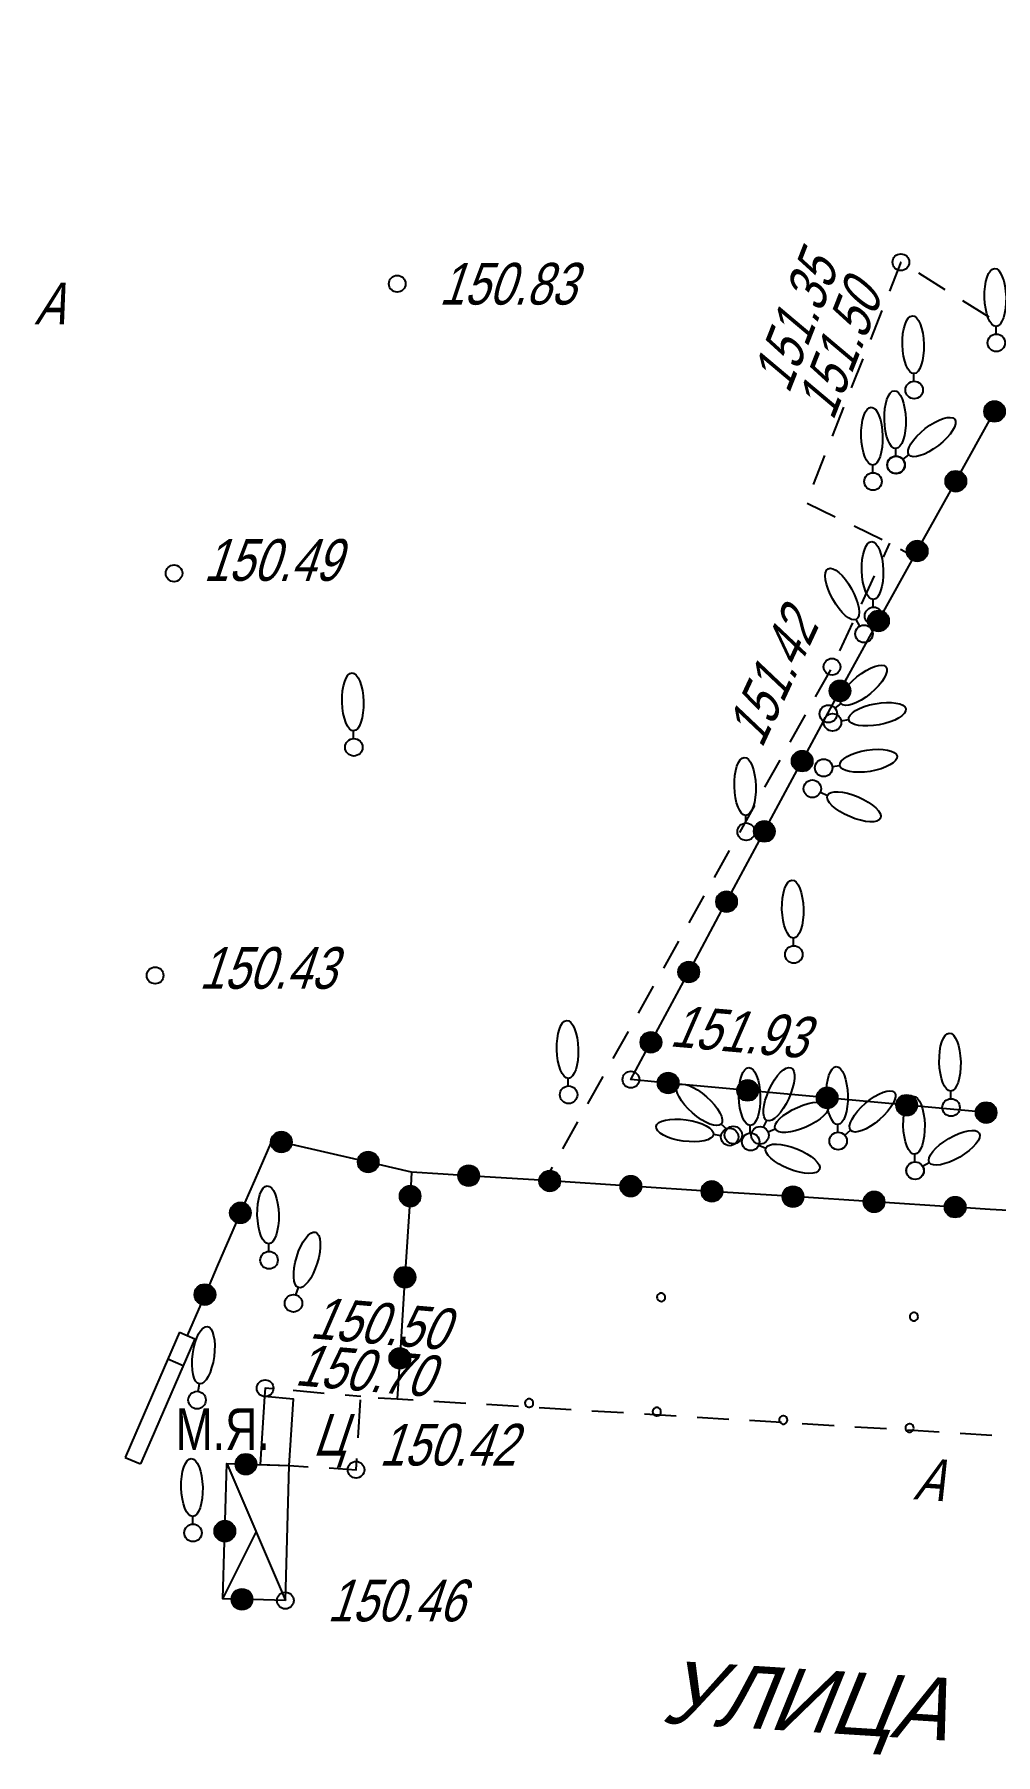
# Model space of a CAD drawing. Header units: metres. Extents: x 4400 to 4556, y 11262 to 11402.
# Drawn here: x 4425.87 to 4448.93, y 11265.25 to 11306.5 of the extents above; entities that cross this region are included whole.
import ezdxf
from ezdxf.enums import TextEntityAlignment as Align

# ---------------------------------------------------------------- set-up
doc = ezdxf.new("R2010")
doc.units = ezdxf.units.M
doc.header["$MEASUREMENT"] = 0
for name, color, linetype, lineweight in [('Внутреннее заполнение', 7, 'Continuous', 25), ('Выгребные ямы', 7, 'Continuous', 25), ('Горизонтали', 7, 'Continuous', 25), ('Граница улицы', 7, 'Continuous', 25), ('Здания', 7, 'Continuous', 25), ('Навесы', 7, 'Continuous', 25), ('Ограды', 7, 'Continuous', 25), ('Отдельно стоящее дерево', 7, 'Continuous', 25)]:
    doc.layers.add(name, color=color, linetype=linetype, lineweight=lineweight)
doc.styles.add('Style-RUSSIAN_1251', font='RUSSIAN_1251.shx')
doc.styles.add('Style-RUSSIAN_1251 I 0.32289', font='RUSSIAN_1251.shx', dxfattribs={"oblique": 18.5})

# ---------------------------------------------------------------- blocks, each defined once
blk = doc.blocks.new('PIKET_200')
at = {"layer": 'Горизонтали', "color": 7, "linetype": 'Continuous', "lineweight": 25}
blk.add_arc((0, 0), 0.2, 0, 360, dxfattribs=at)
blk = doc.blocks.new('PIKET_201')
at = {"layer": 'Горизонтали', "color": 7, "linetype": 'Continuous', "lineweight": 25}
blk.add_arc((0, 0), 0.2, 0, 360, dxfattribs=at)
blk = doc.blocks.new('DEREVO_63')
at = {"layer": 'Отдельно стоящее дерево', "color": 7, "linetype": 'Continuous', "lineweight": 25, "flags": 128}
blk.add_lwpolyline([(-0.007, 0.21), (-0.007, 0.393)], dxfattribs=at)
at = {"layer": 'Отдельно стоящее дерево', "color": 7, "linetype": 'Continuous', "lineweight": 25}
blk.add_arc((0, 0), 0.21, 0, 359.99999, dxfattribs=at)
blk.add_ellipse((-0.0255, 1.088), major_axis=(-0.0185, 0.695), ratio=0.3698286, dxfattribs=at)
blk = doc.blocks.new('PIKET_203')
at = {"layer": 'Горизонтали', "color": 7, "linetype": 'Continuous', "lineweight": 25}
blk.add_arc((0, 0), 0.2, 0, 360, dxfattribs=at)
blk = doc.blocks.new('PIKET_205')
at = {"layer": 'Горизонтали', "color": 7, "linetype": 'Continuous', "lineweight": 25}
blk.add_arc((0, 0), 0.2, 0, 360, dxfattribs=at)
blk = doc.blocks.new('PIKET_206')
at = {"layer": 'Горизонтали', "color": 7, "linetype": 'Continuous', "lineweight": 25}
blk.add_arc((0, 0), 0.2, 0, 360, dxfattribs=at)
blk = doc.blocks.new('PIKET_207')
at = {"layer": 'Горизонтали', "color": 7, "linetype": 'Continuous', "lineweight": 25}
blk.add_arc((0, 0), 0.2, 0, 360, dxfattribs=at)
blk = doc.blocks.new('msdElementTypeLineString_60')
at = {"layer": 'Граница улицы', "color": 7, "linetype": 'Continuous', "lineweight": 25}
for p, q in [((8.275, 15.29), (8.119, 14.954)), ((7.908, 14.5), (7.594, 13.827)), ((7.383, 13.374), (7.07, 12.701)), ((6.854, 12.25), (6.492, 11.602)), ((6.247, 11.166), (5.885, 10.518)), ((5.641, 10.082), (5.278, 9.434)), ((5.034, 8.998), (4.672, 8.35)), ((4.428, 7.914), (4.065, 7.266)), ((3.821, 6.829), (3.459, 6.182)), ((3.214, 5.745), (2.852, 5.097)), ((2.608, 4.661), (2.245, 4.013)), ((2.001, 3.577), (1.639, 2.929)), ((1.395, 2.493), (1.032, 1.845)), ((0.788, 1.409), (0.426, 0.761)), ((0.181, 0.324), (0, 0))]:
    blk.add_line(p, q, dxfattribs=at)
blk = doc.blocks.new('msdElementTypeLineString_62')
at = {"layer": 'Ограды', "linetype": 'Continuous', "lineweight": 25}
h = blk.add_hatch(color=7, dxfattribs=at)
edge = h.paths.add_edge_path()
edge.add_arc((2.51, 4.889), 0.25, 0, 360)
h = blk.add_hatch(color=7, dxfattribs=at)
edge = h.paths.add_edge_path()
edge.add_arc((4.593, 4.41), 0.25, 0, 360)
h = blk.add_hatch(color=7, dxfattribs=at)
edge = h.paths.add_edge_path()
edge.add_arc((1.527, 3.191), 0.25, 0, 360)
h = blk.add_hatch(color=7, dxfattribs=at)
edge = h.paths.add_edge_path()
edge.add_arc((0.676, 1.231), 0.25, 0, 360)
at = {"layer": 'Ограды', "color": 7, "linetype": 'Continuous', "lineweight": 25}
for p, q in [((4.35, 4.466), (2.754, 4.833)), ((5.635, 4.17), (4.837, 4.354)), ((0.577, 1.001), (0.251, 0.25))]:
    blk.add_line(p, q, dxfattribs=at)
at = {"layer": 'Ограды', "color": 7, "linetype": 'Continuous', "lineweight": 25, "flags": 128}
for points in [[(2.278, 4.923), (1.862, 3.965), (1.626, 3.421)], [(1.427, 2.962), (0.972, 1.911), (0.776, 1.46)]]:
    blk.add_lwpolyline(points, dxfattribs=at)
at = {"layer": 'Ограды', "color": 7, "linetype": 'Continuous', "lineweight": 25}
for centre in [(2.51, 4.889), (2.51, 4.889), (4.593, 4.41), (4.593, 4.41), (1.527, 3.191), (1.527, 3.191), (0.676, 1.231), (0.676, 1.231)]:
    blk.add_circle(centre, 0.25, dxfattribs=at)
blk = doc.blocks.new('msdElementTypeLine_6')
at = {"layer": 'Навесы', "color": 7, "linetype": 'Continuous', "lineweight": 25}
for p, q in [((0.001, 1.306), (0.382, 1.283)), ((0.881, 1.252), (1.644, 1.206)), ((2.143, 1.176), (2.906, 1.129)), ((3.405, 1.099), (4.168, 1.052)), ((4.667, 1.022), (5.43, 0.976)), ((5.929, 0.945), (6.691, 0.899)), ((7.191, 0.868), (7.953, 0.822)), ((8.452, 0.792), (9.215, 0.745)), ((9.714, 0.715), (10.477, 0.668)), ((10.976, 0.638), (11.739, 0.592)), ((12.238, 0.561), (13.001, 0.515)), ((13.5, 0.484), (14.262, 0.438)), ((14.762, 0.408), (15.524, 0.361)), ((16.023, 0.331), (16.786, 0.284)), ((17.285, 0.254), (18.048, 0.208)), ((18.547, 0.177), (19.31, 0.131)), ((19.809, 0.1), (20.572, 0.054)), ((21.071, 0.024), (21.452, 0))]:
    blk.add_line(p, q, dxfattribs=at)
blk = doc.blocks.new('msdElementTypeLineString_64')
at = {"layer": 'Ограды', "color": 7, "linetype": 'Continuous', "lineweight": 25}
for p, q in [((1.719, 3.682), (2.086, 3.523)), ((1.441, 3.04), (1.807, 2.881)), ((0.417, 0.68), (0.784, 0.521))]:
    blk.add_line(p, q, dxfattribs=at)
at = {"layer": 'Ограды', "color": 7, "linetype": 'Continuous', "lineweight": 25, "flags": 128}
for points in [[(1.719, 3.682), (0.672, 1.269), (0.417, 0.68)], [(2.086, 3.523), (1.039, 1.11), (0.784, 0.521)]]:
    blk.add_lwpolyline(points, dxfattribs=at)
blk = doc.blocks.new('DEREVO_65')
at = {"layer": 'Отдельно стоящее дерево', "color": 7, "linetype": 'Continuous', "lineweight": 25, "flags": 128}
blk.add_lwpolyline([(-0.007, 0.21), (-0.007, 0.393)], dxfattribs=at)
at = {"layer": 'Отдельно стоящее дерево', "color": 7, "linetype": 'Continuous', "lineweight": 25}
blk.add_arc((0, 0), 0.21, 0, 360, dxfattribs=at)
blk.add_ellipse((-0.025, 1.088), major_axis=(-0.019, 0.695), ratio=0.369829, dxfattribs=at)
blk = doc.blocks.new('DEREVO_66')
at = {"layer": 'Отдельно стоящее дерево', "color": 7, "linetype": 'Continuous', "lineweight": 25, "flags": 128}
blk.add_lwpolyline([(-0.007, 0.21), (-0.007, 0.393)], dxfattribs=at)
at = {"layer": 'Отдельно стоящее дерево', "color": 7, "linetype": 'Continuous', "lineweight": 25}
blk.add_arc((0, 0), 0.21, 0, 360, dxfattribs=at)
blk.add_ellipse((-0.025, 1.088), major_axis=(-0.019, 0.695), ratio=0.369829, dxfattribs=at)
blk = doc.blocks.new('DEREVO_67')
at = {"layer": 'Отдельно стоящее дерево', "color": 7, "linetype": 'Continuous', "lineweight": 25, "flags": 128}
blk.add_lwpolyline([(-0.007, 0.21), (-0.007, 0.393)], dxfattribs=at)
at = {"layer": 'Отдельно стоящее дерево', "color": 7, "linetype": 'Continuous', "lineweight": 25}
blk.add_arc((0, 0), 0.21, 0, 359.99999, dxfattribs=at)
blk.add_ellipse((-0.0255, 1.088), major_axis=(-0.0185, 0.695), ratio=0.3698286, dxfattribs=at)
blk = doc.blocks.new('DEREVO_68')
at = {"layer": 'Отдельно стоящее дерево', "color": 7, "linetype": 'Continuous', "lineweight": 25, "flags": 128}
blk.add_lwpolyline([(-0.007, 0.21), (-0.007, 0.393)], dxfattribs=at)
at = {"layer": 'Отдельно стоящее дерево', "color": 7, "linetype": 'Continuous', "lineweight": 25}
blk.add_arc((0, 0), 0.21, 0, 360, dxfattribs=at)
blk.add_ellipse((-0.026, 1.088), major_axis=(-0.019, 0.695), ratio=0.369829, dxfattribs=at)
blk = doc.blocks.new('DEREVO_71')
at = {"layer": 'Отдельно стоящее дерево', "color": 7, "linetype": 'Continuous', "lineweight": 25, "flags": 128}
blk.add_lwpolyline([(-0.007, 0.21), (-0.007, 0.393)], dxfattribs=at)
at = {"layer": 'Отдельно стоящее дерево', "color": 7, "linetype": 'Continuous', "lineweight": 25}
blk.add_arc((0, 0), 0.21, 0, 360, dxfattribs=at)
blk.add_ellipse((-0.025, 1.088), major_axis=(-0.019, 0.695), ratio=0.369829, dxfattribs=at)
blk = doc.blocks.new('DEREVO_72')
at = {"layer": 'Отдельно стоящее дерево', "color": 7, "linetype": 'Continuous', "lineweight": 25, "flags": 128}
blk.add_lwpolyline([(-0.007, 0.21), (-0.007, 0.393)], dxfattribs=at)
at = {"layer": 'Отдельно стоящее дерево', "color": 7, "linetype": 'Continuous', "lineweight": 25}
blk.add_arc((0, 0), 0.21, 0, 359.99999, dxfattribs=at)
blk.add_ellipse((-0.0255, 1.088), major_axis=(-0.0185, 0.695), ratio=0.3698286, dxfattribs=at)
blk = doc.blocks.new('DEREVO_73')
at = {"layer": 'Отдельно стоящее дерево', "color": 7, "linetype": 'Continuous', "lineweight": 25, "flags": 128}
blk.add_lwpolyline([(-0.007, 0.21), (-0.007, 0.393)], dxfattribs=at)
at = {"layer": 'Отдельно стоящее дерево', "color": 7, "linetype": 'Continuous', "lineweight": 25}
blk.add_arc((0, 0), 0.21, 0, 360, dxfattribs=at)
blk.add_ellipse((-0.026, 1.088), major_axis=(-0.019, 0.695), ratio=0.369829, dxfattribs=at)
blk = doc.blocks.new('DEREVO_74')
at = {"layer": 'Отдельно стоящее дерево', "color": 7, "linetype": 'Continuous', "lineweight": 25, "flags": 128}
blk.add_lwpolyline([(-0.007, 0.21), (-0.007, 0.393)], dxfattribs=at)
at = {"layer": 'Отдельно стоящее дерево', "color": 7, "linetype": 'Continuous', "lineweight": 25}
blk.add_arc((0, 0), 0.21, 0, 360, dxfattribs=at)
blk.add_ellipse((-0.025, 1.088), major_axis=(-0.019, 0.695), ratio=0.369829, dxfattribs=at)
blk = doc.blocks.new('DEREVO_75')
at = {"layer": 'Отдельно стоящее дерево', "color": 7, "linetype": 'Continuous', "lineweight": 25, "flags": 128}
blk.add_lwpolyline([(-0.007, 0.21), (-0.007, 0.393)], dxfattribs=at)
at = {"layer": 'Отдельно стоящее дерево', "color": 7, "linetype": 'Continuous', "lineweight": 25}
blk.add_arc((0, 0), 0.21, 0, 359.99999, dxfattribs=at)
blk.add_ellipse((-0.0255, 1.088), major_axis=(-0.0185, 0.695), ratio=0.3698286, dxfattribs=at)
blk = doc.blocks.new('DEREVO_76')
at = {"layer": 'Отдельно стоящее дерево', "color": 7, "linetype": 'Continuous', "lineweight": 25, "flags": 128}
blk.add_lwpolyline([(-0.007, 0.21), (-0.007, 0.393)], dxfattribs=at)
at = {"layer": 'Отдельно стоящее дерево', "color": 7, "linetype": 'Continuous', "lineweight": 25}
blk.add_arc((0, 0), 0.21, 0, 359.99999, dxfattribs=at)
blk.add_ellipse((-0.0255, 1.088), major_axis=(-0.0185, 0.695), ratio=0.3698286, dxfattribs=at)
blk = doc.blocks.new('DEREVO_77')
at = {"layer": 'Отдельно стоящее дерево', "color": 7, "linetype": 'Continuous', "lineweight": 25, "flags": 128}
blk.add_lwpolyline([(-0.007, 0.21), (-0.007, 0.393)], dxfattribs=at)
at = {"layer": 'Отдельно стоящее дерево', "color": 7, "linetype": 'Continuous', "lineweight": 25}
blk.add_arc((0, 0), 0.21, 0, 360, dxfattribs=at)
blk.add_ellipse((-0.026, 1.088), major_axis=(-0.019, 0.695), ratio=0.369829, dxfattribs=at)
blk = doc.blocks.new('DEREVO_78')
at = {"layer": 'Отдельно стоящее дерево', "color": 7, "linetype": 'Continuous', "lineweight": 25, "flags": 128}
blk.add_lwpolyline([(-0.007, 0.21), (-0.007, 0.393)], dxfattribs=at)
at = {"layer": 'Отдельно стоящее дерево', "color": 7, "linetype": 'Continuous', "lineweight": 25}
blk.add_arc((0, 0), 0.21, 0, 360, dxfattribs=at)
blk.add_ellipse((-0.025, 1.088), major_axis=(-0.019, 0.695), ratio=0.369829, dxfattribs=at)
blk = doc.blocks.new('DEREVO_79')
at = {"layer": 'Отдельно стоящее дерево', "color": 7, "linetype": 'Continuous', "lineweight": 25, "flags": 128}
blk.add_lwpolyline([(-0.007, 0.21), (-0.007, 0.393)], dxfattribs=at)
at = {"layer": 'Отдельно стоящее дерево', "color": 7, "linetype": 'Continuous', "lineweight": 25}
blk.add_arc((0, 0), 0.21, 0, 359.99999, dxfattribs=at)
blk.add_ellipse((-0.0255, 1.088), major_axis=(-0.0185, 0.695), ratio=0.3698286, dxfattribs=at)
blk = doc.blocks.new('DEREVO_80')
at = {"layer": 'Отдельно стоящее дерево', "color": 7, "linetype": 'Continuous', "lineweight": 25, "flags": 128}
blk.add_lwpolyline([(-0.007, 0.21), (-0.007, 0.393)], dxfattribs=at)
at = {"layer": 'Отдельно стоящее дерево', "color": 7, "linetype": 'Continuous', "lineweight": 25}
blk.add_arc((0, 0), 0.21, 0, 360, dxfattribs=at)
blk.add_ellipse((-0.026, 1.088), major_axis=(-0.019, 0.695), ratio=0.369829, dxfattribs=at)
blk = doc.blocks.new('DEREVO_199')
at = {"layer": 'Отдельно стоящее дерево', "color": 7, "linetype": 'Continuous', "lineweight": 25, "flags": 128}
blk.add_lwpolyline([(-0.007, 0.21), (-0.007, 0.393)], dxfattribs=at)
at = {"layer": 'Отдельно стоящее дерево', "color": 7, "linetype": 'Continuous', "lineweight": 25}
blk.add_arc((0, 0), 0.21, 0, 359.99999, dxfattribs=at)
blk.add_ellipse((-0.0255, 1.088), major_axis=(-0.0185, 0.695), ratio=0.3698286, dxfattribs=at)
blk = doc.blocks.new('DEREVO_200')
at = {"layer": 'Отдельно стоящее дерево', "color": 7, "linetype": 'Continuous', "lineweight": 25, "flags": 128}
blk.add_lwpolyline([(-0.007, 0.21), (-0.007, 0.393)], dxfattribs=at)
at = {"layer": 'Отдельно стоящее дерево', "color": 7, "linetype": 'Continuous', "lineweight": 25}
blk.add_arc((0, 0), 0.21, 0, 360, dxfattribs=at)
blk.add_ellipse((-0.025, 1.088), major_axis=(-0.019, 0.695), ratio=0.369829, dxfattribs=at)
blk = doc.blocks.new('DEREVO_201')
at = {"layer": 'Отдельно стоящее дерево', "color": 7, "linetype": 'Continuous', "lineweight": 25, "flags": 128}
blk.add_lwpolyline([(-0.007, 0.21), (-0.007, 0.393)], dxfattribs=at)
at = {"layer": 'Отдельно стоящее дерево', "color": 7, "linetype": 'Continuous', "lineweight": 25}
blk.add_arc((0, 0), 0.21, 0, 360, dxfattribs=at)
blk.add_ellipse((-0.025, 1.088), major_axis=(-0.019, 0.695), ratio=0.369829, dxfattribs=at)
blk = doc.blocks.new('DEREVO_202')
at = {"layer": 'Отдельно стоящее дерево', "color": 7, "linetype": 'Continuous', "lineweight": 25, "flags": 128}
blk.add_lwpolyline([(-0.007, 0.21), (-0.007, 0.393)], dxfattribs=at)
at = {"layer": 'Отдельно стоящее дерево', "color": 7, "linetype": 'Continuous', "lineweight": 25}
blk.add_arc((0, 0), 0.21, 0, 360, dxfattribs=at)
blk.add_ellipse((-0.025, 1.088), major_axis=(-0.019, 0.695), ratio=0.369829, dxfattribs=at)
blk = doc.blocks.new('DEREVO_203')
at = {"layer": 'Отдельно стоящее дерево', "color": 7, "linetype": 'Continuous', "lineweight": 25, "flags": 128}
blk.add_lwpolyline([(-0.007, 0.21), (-0.007, 0.393)], dxfattribs=at)
at = {"layer": 'Отдельно стоящее дерево', "color": 7, "linetype": 'Continuous', "lineweight": 25}
blk.add_arc((0, 0), 0.21, 0, 359.99999, dxfattribs=at)
blk.add_ellipse((-0.0255, 1.088), major_axis=(-0.0185, 0.695), ratio=0.3698286, dxfattribs=at)
blk = doc.blocks.new('DEREVO_204')
at = {"layer": 'Отдельно стоящее дерево', "color": 7, "linetype": 'Continuous', "lineweight": 25, "flags": 128}
blk.add_lwpolyline([(-0.007, 0.21), (-0.007, 0.393)], dxfattribs=at)
at = {"layer": 'Отдельно стоящее дерево', "color": 7, "linetype": 'Continuous', "lineweight": 25}
blk.add_arc((0, 0), 0.21, 0, 360, dxfattribs=at)
blk.add_ellipse((-0.025, 1.088), major_axis=(-0.019, 0.695), ratio=0.369829, dxfattribs=at)
blk = doc.blocks.new('DEREVO_205')
at = {"layer": 'Отдельно стоящее дерево', "color": 7, "linetype": 'Continuous', "lineweight": 25, "flags": 128}
blk.add_lwpolyline([(-0.007, 0.21), (-0.007, 0.393)], dxfattribs=at)
at = {"layer": 'Отдельно стоящее дерево', "color": 7, "linetype": 'Continuous', "lineweight": 25}
blk.add_arc((0, 0), 0.21, 0, 360, dxfattribs=at)
blk.add_ellipse((-0.025, 1.088), major_axis=(-0.019, 0.695), ratio=0.369829, dxfattribs=at)
blk = doc.blocks.new('DEREVO_234')
at = {"layer": 'Отдельно стоящее дерево', "color": 7, "linetype": 'Continuous', "lineweight": 25, "flags": 128}
blk.add_lwpolyline([(-0.007, 0.21), (-0.007, 0.393)], dxfattribs=at)
at = {"layer": 'Отдельно стоящее дерево', "color": 7, "linetype": 'Continuous', "lineweight": 25}
blk.add_arc((0, 0), 0.21, 0, 359.99999, dxfattribs=at)
blk.add_ellipse((-0.0255, 1.088), major_axis=(-0.0185, 0.695), ratio=0.3698286, dxfattribs=at)
blk = doc.blocks.new('DEREVO_235')
at = {"layer": 'Отдельно стоящее дерево', "color": 7, "linetype": 'Continuous', "lineweight": 25, "flags": 128}
blk.add_lwpolyline([(-0.007, 0.21), (-0.007, 0.393)], dxfattribs=at)
at = {"layer": 'Отдельно стоящее дерево', "color": 7, "linetype": 'Continuous', "lineweight": 25}
blk.add_arc((0, 0), 0.21, 0, 360, dxfattribs=at)
blk.add_ellipse((-0.026, 1.088), major_axis=(-0.019, 0.695), ratio=0.369829, dxfattribs=at)
blk = doc.blocks.new('DEREVO_236')
at = {"layer": 'Отдельно стоящее дерево', "color": 7, "linetype": 'Continuous', "lineweight": 25, "flags": 128}
blk.add_lwpolyline([(-0.007, 0.21), (-0.007, 0.393)], dxfattribs=at)
at = {"layer": 'Отдельно стоящее дерево', "color": 7, "linetype": 'Continuous', "lineweight": 25}
blk.add_arc((0, 0), 0.21, 0, 360, dxfattribs=at)
blk.add_ellipse((-0.026, 1.088), major_axis=(-0.019, 0.695), ratio=0.369829, dxfattribs=at)
blk = doc.blocks.new('DEREVO_237')
at = {"layer": 'Отдельно стоящее дерево', "color": 7, "linetype": 'Continuous', "lineweight": 25, "flags": 128}
blk.add_lwpolyline([(-0.007, 0.21), (-0.007, 0.393)], dxfattribs=at)
at = {"layer": 'Отдельно стоящее дерево', "color": 7, "linetype": 'Continuous', "lineweight": 25}
blk.add_arc((0, 0), 0.21, 0, 360, dxfattribs=at)
blk.add_ellipse((-0.025, 1.088), major_axis=(-0.019, 0.695), ratio=0.369829, dxfattribs=at)
blk = doc.blocks.new('DEREVO_238')
at = {"layer": 'Отдельно стоящее дерево', "color": 7, "linetype": 'Continuous', "lineweight": 25, "flags": 128}
blk.add_lwpolyline([(-0.007, 0.21), (-0.007, 0.393)], dxfattribs=at)
at = {"layer": 'Отдельно стоящее дерево', "color": 7, "linetype": 'Continuous', "lineweight": 25}
blk.add_arc((0, 0), 0.21, 0, 360, dxfattribs=at)
blk.add_ellipse((-0.025, 1.088), major_axis=(-0.019, 0.695), ratio=0.369829, dxfattribs=at)
blk = doc.blocks.new('DEREVO_239')
at = {"layer": 'Отдельно стоящее дерево', "color": 7, "linetype": 'Continuous', "lineweight": 25, "flags": 128}
blk.add_lwpolyline([(-0.007, 0.21), (-0.007, 0.393)], dxfattribs=at)
at = {"layer": 'Отдельно стоящее дерево', "color": 7, "linetype": 'Continuous', "lineweight": 25}
blk.add_arc((0, 0), 0.21, 0, 360, dxfattribs=at)
blk.add_ellipse((-0.025, 1.088), major_axis=(-0.019, 0.695), ratio=0.369829, dxfattribs=at)
blk = doc.blocks.new('DEREVO_240')
at = {"layer": 'Отдельно стоящее дерево', "color": 7, "linetype": 'Continuous', "lineweight": 25, "flags": 128}
blk.add_lwpolyline([(-0.007, 0.21), (-0.007, 0.393)], dxfattribs=at)
at = {"layer": 'Отдельно стоящее дерево', "color": 7, "linetype": 'Continuous', "lineweight": 25}
blk.add_arc((0, 0), 0.21, 0, 360, dxfattribs=at)
blk.add_ellipse((-0.025, 1.088), major_axis=(-0.019, 0.695), ratio=0.369829, dxfattribs=at)
blk = doc.blocks.new('DEREVO_241')
at = {"layer": 'Отдельно стоящее дерево', "color": 7, "linetype": 'Continuous', "lineweight": 25, "flags": 128}
blk.add_lwpolyline([(-0.007, 0.21), (-0.007, 0.393)], dxfattribs=at)
at = {"layer": 'Отдельно стоящее дерево', "color": 7, "linetype": 'Continuous', "lineweight": 25}
blk.add_arc((0, 0), 0.21, 0, 360, dxfattribs=at)
blk.add_ellipse((-0.025, 1.088), major_axis=(-0.019, 0.695), ratio=0.369829, dxfattribs=at)
blk = doc.blocks.new('PIKET_216')
at = {"layer": 'Горизонтали', "color": 7, "linetype": 'Continuous', "lineweight": 25}
blk.add_arc((0, 0), 0.2, 0, 360, dxfattribs=at)
blk = doc.blocks.new('PIKET_217')
at = {"layer": 'Горизонтали', "color": 7, "linetype": 'Continuous', "lineweight": 25}
blk.add_arc((0, 0), 0.2, 0, 360, dxfattribs=at)
blk = doc.blocks.new('PIKET_218')
at = {"layer": 'Горизонтали', "color": 7, "linetype": 'Continuous', "lineweight": 25}
blk.add_arc((0, 0), 0.2, 0, 360, dxfattribs=at)
blk = doc.blocks.new('msdElementTypeLineString_83')
at = {"layer": 'Ограды', "linetype": 'Continuous', "lineweight": 25}
h = blk.add_hatch(color=7, dxfattribs=at)
edge = h.paths.add_edge_path()
edge.add_arc((1.963, 5.602), 0.25, 0, 360)
h = blk.add_hatch(color=7, dxfattribs=at)
edge = h.paths.add_edge_path()
edge.add_arc((3.908, 5.476), 0.25, 0, 360)
h = blk.add_hatch(color=7, dxfattribs=at)
edge = h.paths.add_edge_path()
edge.add_arc((5.853, 5.351), 0.25, 0, 360)
h = blk.add_hatch(color=7, dxfattribs=at)
edge = h.paths.add_edge_path()
edge.add_arc((7.798, 5.226), 0.25, 0, 360)
h = blk.add_hatch(color=7, dxfattribs=at)
edge = h.paths.add_edge_path()
edge.add_arc((0.559, 5.112), 0.25, 0, 360)
h = blk.add_hatch(color=7, dxfattribs=at)
edge = h.paths.add_edge_path()
edge.add_arc((9.742, 5.1), 0.25, 0, 360)
h = blk.add_hatch(color=7, dxfattribs=at)
edge = h.paths.add_edge_path()
edge.add_arc((11.687, 4.975), 0.25, 0, 360)
h = blk.add_hatch(color=7, dxfattribs=at)
edge = h.paths.add_edge_path()
edge.add_arc((13.632, 4.849), 0.25, 0, 360)
h = blk.add_hatch(color=7, dxfattribs=at)
edge = h.paths.add_edge_path()
edge.add_arc((15.577, 4.724), 0.25, 0, 360)
h = blk.add_hatch(color=7, dxfattribs=at)
edge = h.paths.add_edge_path()
edge.add_arc((17.522, 4.598), 0.25, 0, 360)
h = blk.add_hatch(color=7, dxfattribs=at)
edge = h.paths.add_edge_path()
edge.add_arc((19.467, 4.473), 0.25, 0, 360)
h = blk.add_hatch(color=7, dxfattribs=at)
edge = h.paths.add_edge_path()
edge.add_arc((21.411, 4.347), 0.25, 0, 360)
h = blk.add_hatch(color=7, dxfattribs=at)
edge = h.paths.add_edge_path()
edge.add_arc((0.436, 3.167), 0.25, 0, 360)
h = blk.add_hatch(color=7, dxfattribs=at)
edge = h.paths.add_edge_path()
edge.add_arc((0.313, 1.222), 0.25, 0, 360)
at = {"layer": 'Ограды', "color": 7, "linetype": 'Continuous', "lineweight": 25}
for p, q in [((3.659, 5.493), (2.213, 5.586)), ((5.604, 5.367), (4.158, 5.46)), ((7.548, 5.242), (6.102, 5.335)), ((9.493, 5.116), (8.047, 5.209)), ((11.438, 4.991), (9.992, 5.084)), ((13.383, 4.865), (11.937, 4.958)), ((0.544, 4.863), (0.452, 3.417)), ((17.272, 4.614), (15.827, 4.708)), ((19.217, 4.489), (17.771, 4.582)), ((21.162, 4.363), (19.716, 4.457)), ((0.42, 2.918), (0.328, 1.472)), ((0.297, 0.973), (0.251, 0.25))]:
    blk.add_line(p, q, dxfattribs=at)
at = {"layer": 'Ограды', "color": 7, "linetype": 'Continuous', "lineweight": 25, "flags": 128}
for points in [[(1.714, 5.618), (1.348, 5.642), (0.596, 5.69), (0.575, 5.362)], [(15.328, 4.74), (14.469, 4.795), (13.882, 4.833)], [(21.88, 3.83), (21.899, 4.316), (21.661, 4.331)]]:
    blk.add_lwpolyline(points, dxfattribs=at)
at = {"layer": 'Ограды', "color": 7, "linetype": 'Continuous', "lineweight": 25}
for centre in [(1.963, 5.602), (1.963, 5.602), (3.908, 5.476), (3.908, 5.476), (5.853, 5.351), (5.853, 5.351), (7.798, 5.226), (7.798, 5.226), (0.559, 5.112), (0.559, 5.112), (9.742, 5.1), (9.742, 5.1), (11.687, 4.975), (11.687, 4.975), (13.632, 4.849), (13.632, 4.849), (15.577, 4.724), (15.577, 4.724), (17.522, 4.598), (17.522, 4.598), (19.467, 4.473), (19.467, 4.473), (21.411, 4.347), (21.411, 4.347), (0.436, 3.167), (0.436, 3.167), (0.313, 1.222), (0.313, 1.222)]:
    blk.add_circle(centre, 0.25, dxfattribs=at)
blk = doc.blocks.new('msdElementTypeLineString_84')
at = {"layer": 'Ограды', "linetype": 'Continuous', "lineweight": 25}
h = blk.add_hatch(color=7, dxfattribs=at)
edge = h.paths.add_edge_path()
edge.add_arc((8.973, 22.985), 0.25, 0, 360)
h = blk.add_hatch(color=7, dxfattribs=at)
edge = h.paths.add_edge_path()
edge.add_arc((8.045, 21.311), 0.25, 0, 360)
h = blk.add_hatch(color=7, dxfattribs=at)
edge = h.paths.add_edge_path()
edge.add_arc((7.117, 19.637), 0.25, 0, 360)
h = blk.add_hatch(color=7, dxfattribs=at)
edge = h.paths.add_edge_path()
edge.add_arc((6.189, 17.962), 0.25, 0, 360)
h = blk.add_hatch(color=7, dxfattribs=at)
edge = h.paths.add_edge_path()
edge.add_arc((5.265, 16.286), 0.25, 0, 360)
h = blk.add_hatch(color=7, dxfattribs=at)
edge = h.paths.add_edge_path()
edge.add_arc((4.358, 14.6), 0.25, 0, 360)
h = blk.add_hatch(color=7, dxfattribs=at)
edge = h.paths.add_edge_path()
edge.add_arc((3.451, 12.914), 0.25, 0, 360)
h = blk.add_hatch(color=7, dxfattribs=at)
edge = h.paths.add_edge_path()
edge.add_arc((2.545, 11.228), 0.25, 0, 360)
h = blk.add_hatch(color=7, dxfattribs=at)
edge = h.paths.add_edge_path()
edge.add_arc((1.638, 9.543), 0.25, 0, 360)
h = blk.add_hatch(color=7, dxfattribs=at)
edge = h.paths.add_edge_path()
edge.add_arc((0.731, 7.857), 0.25, 0, 360)
h = blk.add_hatch(color=7, dxfattribs=at)
edge = h.paths.add_edge_path()
edge.add_arc((1.145, 6.88), 0.25, 0, 360)
h = blk.add_hatch(color=7, dxfattribs=at)
edge = h.paths.add_edge_path()
edge.add_arc((3.052, 6.703), 0.25, 0, 360)
h = blk.add_hatch(color=7, dxfattribs=at)
edge = h.paths.add_edge_path()
edge.add_arc((4.958, 6.525), 0.25, 0, 360)
h = blk.add_hatch(color=7, dxfattribs=at)
edge = h.paths.add_edge_path()
edge.add_arc((6.864, 6.348), 0.25, 0, 360)
h = blk.add_hatch(color=7, dxfattribs=at)
edge = h.paths.add_edge_path()
edge.add_arc((8.77, 6.171), 0.25, 0, 360)
at = {"layer": 'Ограды', "color": 7, "linetype": 'Continuous', "lineweight": 25}
for p, q in [((8.166, 21.529), (8.852, 22.766)), ((7.238, 19.855), (7.924, 21.092)), ((6.31, 18.181), (6.996, 19.418)), ((4.476, 14.82), (5.146, 16.066)), ((3.57, 13.134), (4.24, 14.38)), ((2.663, 11.448), (3.333, 12.694)), ((1.756, 9.763), (2.426, 11.008)), ((0.849, 8.077), (1.519, 9.322)), ((2.803, 6.726), (1.395, 6.856)), ((4.709, 6.548), (3.301, 6.679)), ((6.615, 6.371), (5.207, 6.502)), ((8.521, 6.194), (7.113, 6.325))]:
    blk.add_line(p, q, dxfattribs=at)
at = {"layer": 'Ограды', "color": 7, "linetype": 'Continuous', "lineweight": 25, "flags": 128}
for points in [[(5.383, 16.506), (5.434, 16.599), (6.068, 17.744)], [(0.897, 6.903), (0.25, 6.963), (0.612, 7.636)]]:
    blk.add_lwpolyline(points, dxfattribs=at)
at = {"layer": 'Ограды', "color": 7, "linetype": 'Continuous', "lineweight": 25}
for centre in [(8.973, 22.985), (8.973, 22.985), (8.045, 21.311), (8.045, 21.311), (7.117, 19.637), (7.117, 19.637), (6.189, 17.962), (6.189, 17.962), (5.265, 16.286), (5.265, 16.286), (4.358, 14.6), (4.358, 14.6), (3.451, 12.914), (3.451, 12.914), (2.545, 11.228), (2.545, 11.228), (1.638, 9.543), (1.638, 9.543), (0.731, 7.857), (0.731, 7.857), (1.145, 6.88), (1.145, 6.88), (3.052, 6.703), (3.052, 6.703), (4.958, 6.525), (4.958, 6.525), (6.864, 6.348), (6.864, 6.348), (8.77, 6.171), (8.77, 6.171)]:
    blk.add_circle(centre, 0.25, dxfattribs=at)
blk = doc.blocks.new('msdElementTypeLineString_85')
at = {"layer": 'Граница улицы', "color": 7, "linetype": 'Continuous', "lineweight": 25}
for p, q in [((12.473, 15.275), (12.308, 14.94)), ((12.088, 14.491), (11.759, 13.821)), ((11.539, 13.372), (11.21, 12.702)), ((10.99, 12.253), (10.661, 11.583)), ((9.892, 10.015), (9.563, 9.344)), ((6.674, 7.505), (6.289, 6.866)), ((3.338, 6.402), (2.703, 6.795)), ((1.819, 5.905), (1.544, 5.211)), ((4.397, 5.744), (3.762, 6.138)), ((1.361, 4.746), (1.087, 4.051)), ((0.903, 3.586), (0.629, 2.892)), ((0.445, 2.427), (0.171, 1.732)), ((0.031, 1.284), (0.703, 0.958)), ((1.153, 0.74), (1.825, 0.415)), ((2.267, 0.182), (2.593, 0.001))]:
    blk.add_line(p, q, dxfattribs=at)
at = {"layer": 'Граница улицы', "color": 7, "linetype": 'Continuous', "lineweight": 25, "flags": 128}
for points in [[(10.441, 11.134), (10.225, 10.693), (10.112, 10.463)], [(8.146, 9.187), (7.952, 9.237), (7.75, 9.29), (7.576, 9.001)], [(9.343, 8.895), (9.334, 8.878), (8.63, 9.061)], [(7.318, 8.573), (6.989, 8.027), (6.933, 7.933)], [(2.278, 7.059), (2.275, 7.061), (2.002, 6.37)], [(6.031, 6.437), (5.926, 6.263), (5.646, 5.798)], [(5.388, 5.369), (5.283, 5.195), (4.822, 5.481)]]:
    blk.add_lwpolyline(points, dxfattribs=at)
blk = doc.blocks.new('msdElementTypeLineString_89')
at = {"layer": 'Граница улицы', "color": 7, "linetype": 'Continuous', "lineweight": 25}
for p, q in [((1.65, 0.765), (1.708, 1.677)), ((2.135, 1.728), (2.591, 1.699)), ((0, 0.102), (0.456, 0.073))]:
    blk.add_line(p, q, dxfattribs=at)
at = {"layer": 'Граница улицы', "color": 7, "linetype": 'Continuous', "lineweight": 25, "flags": 128}
blk.add_lwpolyline([(0.955, 0.042), (1.602, 0.001), (1.619, 0.266)], dxfattribs=at)
blk = doc.blocks.new('msdElementTypeLineString_90')
at = {"layer": 'Граница улицы', "color": 7, "linetype": 'Continuous', "lineweight": 25}
for p, q in [((1.438, 0.077), (0.691, 0.142)), ((2.31, 0.001), (1.936, 0.033))]:
    blk.add_line(p, q, dxfattribs=at)
at = {"layer": 'Граница улицы', "color": 7, "linetype": 'Continuous', "lineweight": 25, "flags": 128}
blk.add_lwpolyline([(0.193, 0.185), (0.018, 0.2), (0.001, 0.001)], dxfattribs=at)
blk = doc.blocks.new('msdElementTypeLineString_91')
at = {"layer": 'Ограды', "linetype": 'Continuous', "lineweight": 25}
h = blk.add_hatch(color=7, dxfattribs=at)
edge = h.paths.add_edge_path()
edge.add_arc((0.805, 3.52), 0.25, 0, 360)
h = blk.add_hatch(color=7, dxfattribs=at)
edge = h.paths.add_edge_path()
edge.add_arc((0.298, 1.914), 0.25, 0, 360)
h = blk.add_hatch(color=7, dxfattribs=at)
edge = h.paths.add_edge_path()
edge.add_arc((0.71, 0.281), 0.25, 0, 360)
at = {"layer": 'Ограды', "color": 7, "linetype": 'Continuous', "lineweight": 25}
for p, q in [((1.054, 3.513), (1.844, 3.49)), ((1.75, 0.251), (0.96, 0.274))]:
    blk.add_line(p, q, dxfattribs=at)
at = {"layer": 'Ограды', "color": 7, "linetype": 'Continuous', "lineweight": 25, "flags": 128}
for points in [[(0.305, 2.164), (0.345, 3.534), (0.555, 3.528)], [(0.46, 0.288), (0.25, 0.295), (0.29, 1.664)]]:
    blk.add_lwpolyline(points, dxfattribs=at)
at = {"layer": 'Ограды', "color": 7, "linetype": 'Continuous', "lineweight": 25}
for centre in [(0.805, 3.52), (0.805, 3.52), (0.298, 1.914), (0.298, 1.914), (0.71, 0.281), (0.71, 0.281)]:
    blk.add_circle(centre, 0.25, dxfattribs=at)

msp = doc.modelspace()

# ---------------------------------------------------------------- linework, layer by layer
at = {"layer": 'Внутреннее заполнение', "color": 7, "linetype": 'Continuous', "lineweight": 25}
for p, q in [((4430.486, 11272.225), (4431.891, 11268.942)), ((4430.391, 11268.986), (4431.188, 11270.583))]:
    msp.add_line(p, q, dxfattribs=at)
at = {"layer": 'Выгребные ямы', "color": 7, "linetype": 'Continuous', "lineweight": 25}
msp.add_line((4431.891, 11268.942), (4431.985, 11272.181), dxfattribs=at)
at = {"layer": 'Здания', "color": 7, "linetype": 'Continuous', "lineweight": 25, "flags": 128}
msp.add_lwpolyline([(4431.389, 11273.834), (4431.285, 11272.202), (4431.985, 11272.181), (4432.086, 11273.773), (4431.389, 11273.834)], dxfattribs=at)
at = {"layer": 'Навесы', "color": 7, "linetype": 'Continuous', "lineweight": 25, "flags": 128}
for points in [[(4441.005, 11276.216), (4441.001, 11276.244), (4440.989, 11276.27), (4440.971, 11276.291), (4440.947, 11276.307), (4440.92, 11276.315), (4440.892, 11276.315), (4440.865, 11276.308), (4440.841, 11276.293), (4440.822, 11276.272), (4440.81, 11276.247), (4440.805, 11276.219), (4440.808, 11276.191), (4440.819, 11276.165), (4440.837, 11276.143), (4440.86, 11276.127), (4440.887, 11276.118), (4440.915, 11276.116), (4440.942, 11276.123), (4440.967, 11276.137), (4440.986, 11276.158), (4440.999, 11276.183), (4441.005, 11276.216)], [(4447.068, 11275.75), (4447.064, 11275.778), (4447.052, 11275.803), (4447.034, 11275.825), (4447.01, 11275.84), (4446.983, 11275.849), (4446.955, 11275.849), (4446.928, 11275.842), (4446.904, 11275.827), (4446.885, 11275.806), (4446.873, 11275.78), (4446.868, 11275.753), (4446.871, 11275.725), (4446.882, 11275.699), (4446.9, 11275.677), (4446.923, 11275.66), (4446.95, 11275.651), (4446.978, 11275.65), (4447.005, 11275.657), (4447.03, 11275.671), (4447.049, 11275.692), (4447.062, 11275.717), (4447.068, 11275.75)], [(4437.834, 11273.705), (4437.822, 11273.731), (4437.804, 11273.752), (4437.78, 11273.768), (4437.753, 11273.776), (4437.725, 11273.776), (4437.698, 11273.769), (4437.674, 11273.754), (4437.655, 11273.733), (4437.643, 11273.708), (4437.638, 11273.68), (4437.641, 11273.652), (4437.652, 11273.626), (4437.67, 11273.604), (4437.693, 11273.588), (4437.72, 11273.579), (4437.748, 11273.577), (4437.775, 11273.584), (4437.8, 11273.598), (4437.819, 11273.619), (4437.832, 11273.644), (4437.838, 11273.671), (4437.834, 11273.705)], [(4440.897, 11273.498), (4440.885, 11273.524), (4440.867, 11273.545), (4440.843, 11273.561), (4440.816, 11273.569), (4440.788, 11273.569), (4440.761, 11273.562), (4440.737, 11273.547), (4440.718, 11273.526), (4440.706, 11273.501), (4440.701, 11273.473), (4440.704, 11273.445), (4440.715, 11273.419), (4440.733, 11273.397), (4440.756, 11273.381), (4440.783, 11273.372), (4440.811, 11273.37), (4440.838, 11273.377), (4440.863, 11273.391), (4440.882, 11273.412), (4440.895, 11273.437), (4440.901, 11273.464), (4440.897, 11273.498)], [(4443.93, 11273.301), (4443.918, 11273.327), (4443.9, 11273.348), (4443.876, 11273.363), (4443.849, 11273.372), (4443.821, 11273.372), (4443.794, 11273.365), (4443.77, 11273.35), (4443.751, 11273.329), (4443.739, 11273.303), (4443.734, 11273.276), (4443.737, 11273.248), (4443.748, 11273.222), (4443.766, 11273.2), (4443.789, 11273.184), (4443.816, 11273.175), (4443.844, 11273.173), (4443.871, 11273.18), (4443.896, 11273.194), (4443.915, 11273.215), (4443.928, 11273.24), (4443.934, 11273.267), (4443.93, 11273.301)], [(4446.964, 11273.079), (4446.96, 11273.107), (4446.948, 11273.133), (4446.93, 11273.154), (4446.906, 11273.169), (4446.879, 11273.178), (4446.851, 11273.178), (4446.824, 11273.171), (4446.8, 11273.156), (4446.781, 11273.135), (4446.769, 11273.11), (4446.764, 11273.082), (4446.767, 11273.054), (4446.778, 11273.028), (4446.796, 11273.006), (4446.819, 11272.99), (4446.846, 11272.981), (4446.874, 11272.979), (4446.901, 11272.986), (4446.926, 11273), (4446.945, 11273.021), (4446.958, 11273.046), (4446.964, 11273.079)]]:
    msp.add_lwpolyline(points, dxfattribs=at)

# ---------------------------------------------------------------- block references
at = {"layer": 'Горизонтали', "color": 7, "linetype": 'Continuous', "lineweight": 25}
for name, p in [('PIKET_207', (4446.654, 11301.036)), ('PIKET_203', (4434.575, 11300.519)), ('PIKET_205', (4429.221, 11293.575)), ('PIKET_200', (4445.003, 11291.334)), ('PIKET_206', (4428.768, 11283.932)), ('PIKET_201', (4440.179, 11281.435)), ('PIKET_216', (4431.406, 11274.033)), ('PIKET_217', (4433.587, 11272.08)), ('PIKET_218', (4431.891, 11268.942))]:
    msp.add_blockref(name, p, dxfattribs=at)
at = {"layer": 'Граница улицы', "color": 7, "linetype": 'Continuous', "lineweight": 25}
for name, p in [('msdElementTypeLineString_85', (4444.379, 11293.975)), ('msdElementTypeLineString_60', (4438.109, 11279.012)), ('msdElementTypeLineString_90', (4431.388, 11273.833)), ('msdElementTypeLineString_89', (4431.985, 11272.079))]:
    msp.add_blockref(name, p, dxfattribs=at)
at = {"layer": 'Навесы', "color": 7, "linetype": 'Continuous', "lineweight": 25}
msp.add_blockref('msdElementTypeLine_6', (4434.575, 11272.472), dxfattribs=at)
at = {"layer": 'Ограды', "color": 7, "linetype": 'Continuous', "lineweight": 25}
for name, p in [('msdElementTypeLineString_84', (4439.929, 11274.472)), ('msdElementTypeLineString_62', (4429.286, 11275.048)), ('msdElementTypeLineString_83', (4434.325, 11273.528)), ('msdElementTypeLineString_64', (4427.634, 11271.696)), ('msdElementTypeLineString_91', (4430.141, 11268.691))]:
    msp.add_blockref(name, p, dxfattribs=at)
at = {"layer": 'Отдельно стоящее дерево', "color": 7, "linetype": 'Continuous', "lineweight": 25}
for name, p in [('DEREVO_80', (4448.946, 11299.103)), ('DEREVO_79', (4446.975, 11297.97)), ('DEREVO_78', (4446.541, 11296.172)), ('DEREVO_76', (4445.986, 11295.777)), ('DEREVO_75', (4446, 11292.554)), ('DEREVO_63', (4433.535, 11289.404)), ('DEREVO_72', (4442.943, 11287.378)), ('DEREVO_199', (4444.086, 11284.435)), ('DEREVO_71', (4438.685, 11281.071)), ('DEREVO_236', (4447.859, 11280.766)), ('DEREVO_203', (4443.051, 11279.941)), ('DEREVO_238', (4445.15, 11279.962)), ('DEREVO_234', (4446.995, 11279.251)), ('DEREVO_67', (4431.501, 11277.104)), ('DEREVO_65', (4429.677, 11270.565))]:
    msp.add_blockref(name, p, dxfattribs=at)
for name, p, rotation in [('DEREVO_77', (4446.536, 11296.177), 306.3362682275156), ('DEREVO_74', (4445.772, 11292.124), 27.49565785994314), ('DEREVO_73', (4444.915, 11290.206), 307.7063463026675), ('DEREVO_202', (4445.016, 11290.002), 278.9666849418303), ('DEREVO_201', (4444.803, 11288.911), 277.6239375632421), ('DEREVO_200', (4444.532, 11288.409), 245.2560333954665), ('DEREVO_240', (4443.277, 11280.098), 334.0133076186298), ('DEREVO_205', (4442.636, 11280.105), 47.00036730219646), ('DEREVO_237', (4445.151, 11279.963), 309.4134668174482), ('DEREVO_239', (4443.277, 11280.098), 292.1871499158445), ('DEREVO_241', (4442.549, 11280.06), 80.49029416105199), ('DEREVO_204', (4443.051, 11279.942), 246.7869273396721), ('DEREVO_235', (4446.996, 11279.251), 298.9173571934104), ('DEREVO_68', (4432.086, 11276.071), 341.3670476549019), ('DEREVO_66', (4429.774, 11273.749), 350.6850540157328)]:
    msp.add_blockref(name, p, dxfattribs=dict(at, rotation=rotation))

# ---------------------------------------------------------------- texts
at = {"layer": 'Горизонтали', "color": 7, "linetype": 'Continuous', "lineweight": 25, "style": 'Style-RUSSIAN_1251 I 0.32289', "oblique": 18.5, "width": 0.799996}
msp.add_text('151.35', height=1, rotation=68.4545, dxfattribs=at).set_placement((4443.038, 11298.226), align=Align.TOP_LEFT)
at = {"layer": 'Горизонтали', "color": 7, "linetype": 'Continuous', "lineweight": 25, "style": 'Style-RUSSIAN_1251 I 0.32289', "oblique": 18.5}
for s, width, p in [('150.83', 0.799996, (4435.575, 11300.019)), ('150.49', 0.799996, (4429.925, 11293.395)), ('150.43', 0.799996, (4429.819, 11283.612)), ('150.42', 0.8, (4434.138, 11272.179)), ('150.46', 0.8, (4432.891, 11268.442))]:
    msp.add_text(s, height=1, dxfattribs=dict(at, width=width)).set_placement(p)
for s, rotation, width, p in [('151.50', 68.4545, 0.799996, (4445.029, 11297.215)), ('151.42', 65.0475, 0.799996, (4443.321, 11289.356)), ('151.93', 354.9103, 0.799996, (4441.096, 11282.235)), ('150.50', 355.0305, 0.8, (4432.466, 11275.235)), ('150.70', 355.0305, 0.8, (4432.106, 11274.108))]:
    msp.add_text(s, height=1, rotation=rotation, dxfattribs=dict(at, width=width)).set_placement(p)
at = {"layer": 'Граница улицы', "color": 7, "linetype": 'Continuous', "lineweight": 25, "style": 'Style-RUSSIAN_1251 I 0.32289', "oblique": 18.5}
for s, width, p in [('А', 0.799996, (4425.87, 11299.544)), ('Ц', 0.8, (4432.546, 11272.419))]:
    msp.add_text(s, height=1, dxfattribs=dict(at, width=width)).set_placement(p)
at = {"layer": 'Граница улицы', "color": 7, "linetype": 'Continuous', "lineweight": 25, "style": 'Style-RUSSIAN_1251 I 0.32289', "oblique": 18.5, "width": 0.799996}
msp.add_text('А', height=1, rotation=356.1473, dxfattribs=at).set_placement((4446.946, 11271.372))
at = {"layer": 'Граница улицы', "color": 7, "linetype": 'Continuous', "lineweight": 25, "style": 'Style-RUSSIAN_1251 I 0.32289', "oblique": 18.5}
msp.add_text('УЛИЦА', height=1.5, rotation=356.3975, dxfattribs=at).set_placement((4440.868, 11266.016))
at = {"layer": 'Здания', "color": 7, "linetype": 'Continuous', "lineweight": 25, "style": 'Style-RUSSIAN_1251', "width": 0.8}
msp.add_text('М.Я.', height=1, dxfattribs=at).set_placement((4429.258, 11272.553))

doc.saveas('drawing.dxf')
